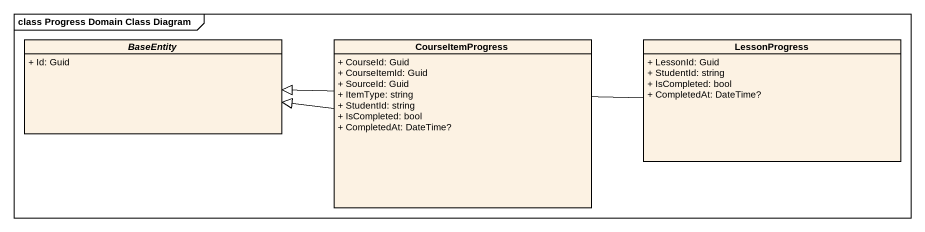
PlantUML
@startuml
mainframe class Progress Domain Class Diagram
hide circle
hide empty members
skinparam classAttributeIconSize 0
abstract class BaseEntity {
  + Id: Guid
}
class CourseItemProgress {
  + CourseId: Guid
  + CourseItemId: Guid
  + SourceId: Guid
  + ItemType: string
  + StudentId: string
  + IsCompleted: bool
  + CompletedAt: DateTime?
}
class LessonProgress {
  + LessonId: Guid
  + StudentId: string
  + IsCompleted: bool
  + CompletedAt: DateTime?
}
CourseItemProgress -left-|> BaseEntity
LessonProgress -left-|> BaseEntity
@enduml
